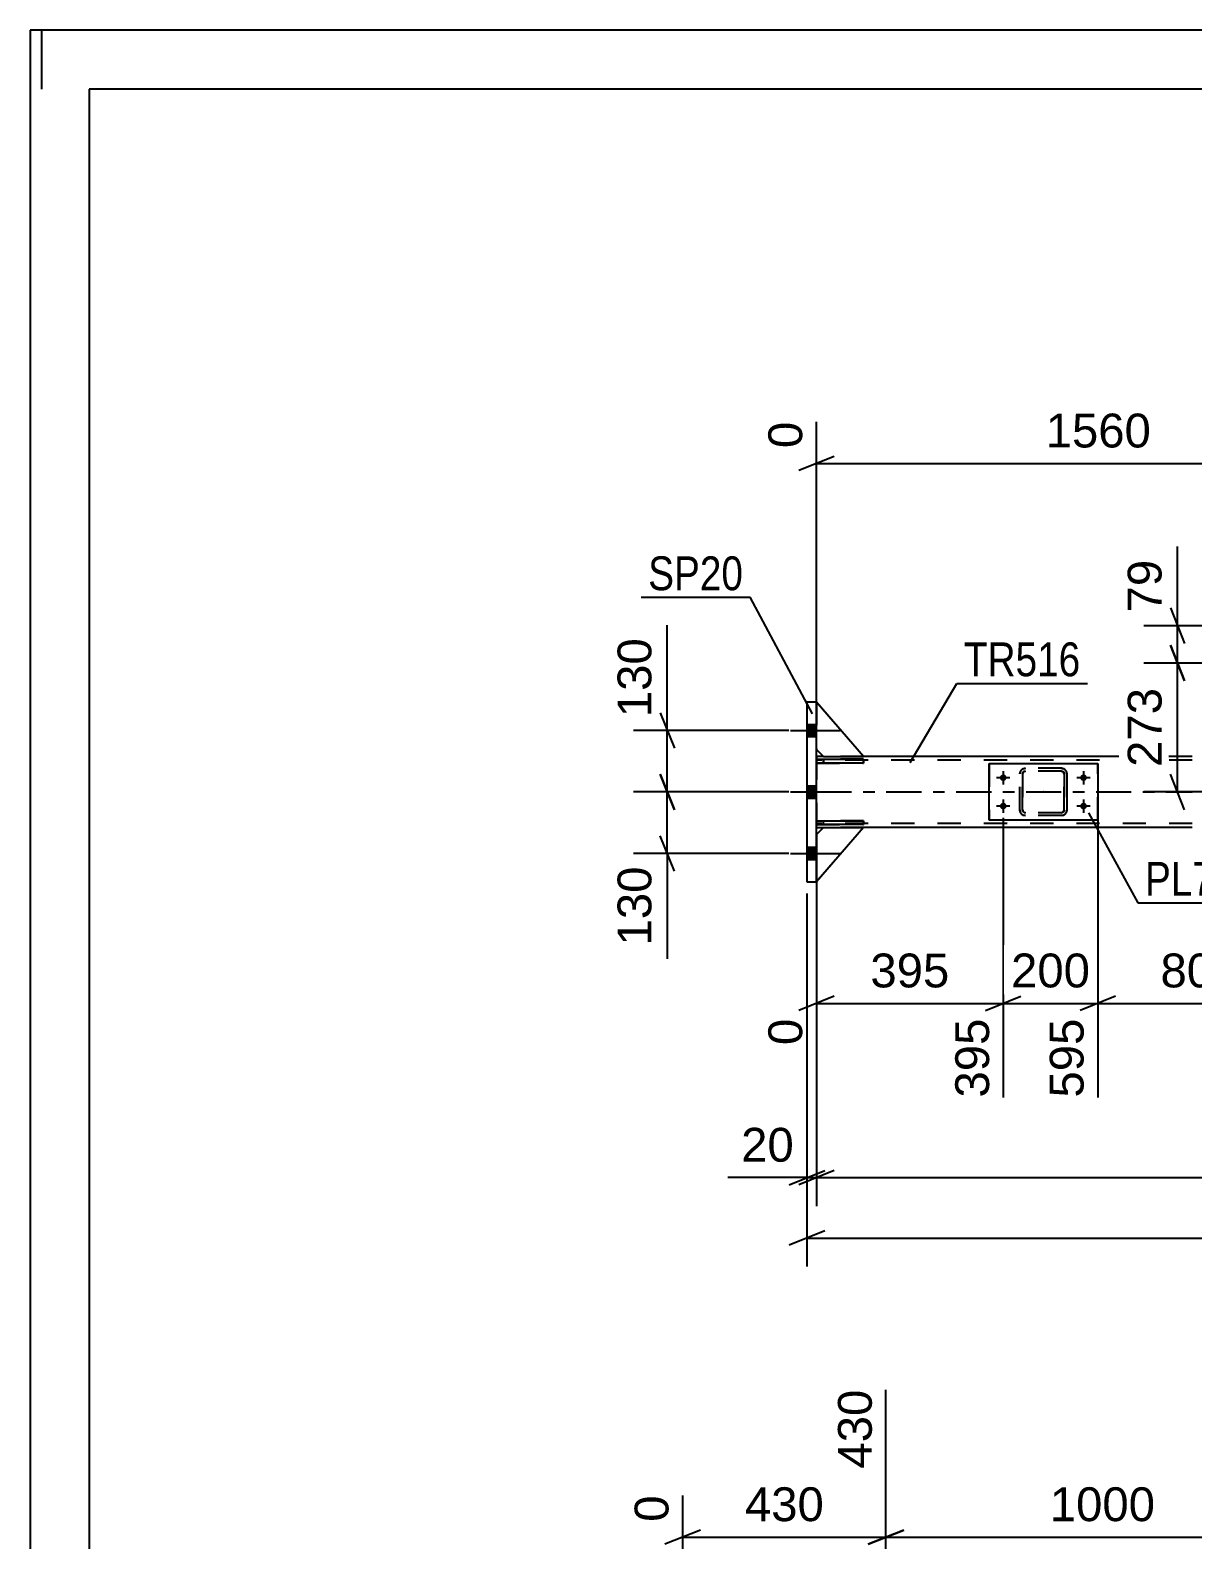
# Model space of a CAD drawing. Header units: millimetres. Extents: x -55 to 786, y -408 to 186.
# Drawn here: x -55.1 to 43.3, y 58.7 to 186.5 of the extents above; entities that cross this region are included whole.
import ezdxf

# ---------------------------------------------------------------- set-up
doc = ezdxf.new("R2010")
doc.units = ezdxf.units.MM
doc.linetypes.add('DXK_LINE_DOT2', pattern=[3.9198, 1.9599, -1.9599])
doc.linetypes.add('DXK_LINE_DOT3', pattern=[5.9187, 2.979, -0.9799, 0.9799, -0.9799])
doc.styles.add('Arial', font='ARIAL.TTF', dxfattribs={"height": 0.2})
doc.styles.add('Arial Narrow', font='ARIALN.TTF', dxfattribs={"height": 0.2})

# ---------------------------------------------------------------- blocks, each defined once
blk = doc.blocks.new('Unknown-318893114-1115')
at = {"color": 5, "linetype": 'Continuous'}
for p, q in [((785.92, 186.47), (-55.08, 186.47)), ((-55.08, 186.47), (-55.08, -407.53)), ((-54.08, 181.47), (-54.08, 186.47)), ((780.92, 181.47), (-50.08, 181.47)), ((-50.08, 181.47), (-50.08, -402.53))]:
    blk.add_line(p, q, dxfattribs=at)
blk = doc.blocks.new('Part-318893114-4738 - 4605')
at = {"color": 2, "linetype": 'Continuous'}
for p, q in [((11.48, 118.41), (12.08, 119.01)), ((15.48, 119.01), (11.48, 114.41)), ((12.08, 119.01), (15.48, 119.01))]:
    blk.add_line(p, q, dxfattribs=at)
at = {"color": 7, "linetype": 'DXK_LINE_DOT2'}
blk.add_line((11.48, 118.41), (11.48, 114.41), dxfattribs=at)
blk = doc.blocks.new('Part-318893114-4736 - 4605')
at = {"color": 2, "linetype": 'Continuous'}
for p, q in [((15.48, 125.01), (11.48, 129.61)), ((11.48, 125.61), (12.08, 125.01)), ((12.08, 125.01), (15.48, 125.01))]:
    blk.add_line(p, q, dxfattribs=at)
at = {"color": 7, "linetype": 'DXK_LINE_DOT2'}
blk.add_line((11.48, 125.61), (11.48, 129.61), dxfattribs=at)
blk = doc.blocks.new('Part-318893114-4737 - 4605')
at = {"color": 7, "linetype": 'DXK_LINE_DOT2'}
for p, q in [((11.48, 118.41), (12.08, 119.01)), ((15.48, 119.01), (11.48, 114.41)), ((12.08, 119.01), (15.48, 119.01)), ((11.48, 114.41), (11.48, 118.41))]:
    blk.add_line(p, q, dxfattribs=at)
blk = doc.blocks.new('Part-318893114-4739 - 4605')
at = {"color": 2, "linetype": 'Continuous'}
for p, q in [((11.48, 124.77), (15.48, 124.77)), ((11.48, 124.77), (11.48, 124.45)), ((15.48, 124.45), (11.48, 124.45)), ((15.48, 124.77), (15.48, 124.45))]:
    blk.add_line(p, q, dxfattribs=at)
at = {"color": 7, "linetype": 'DXK_LINE_DOT2'}
for p, q in [((11.48, 124.45), (11.48, 124.77)), ((12.08, 124.45), (12.08, 124.77))]:
    blk.add_line(p, q, dxfattribs=at)
blk = doc.blocks.new('Part-318893114-4630 - 4605')
at = {"color": 2, "linetype": 'Continuous'}
for p, q in [((11.48, 119.57), (15.48, 119.57)), ((11.48, 119.57), (11.48, 119.25)), ((15.48, 119.25), (11.48, 119.25)), ((15.48, 119.57), (15.48, 119.25))]:
    blk.add_line(p, q, dxfattribs=at)
at = {"color": 7, "linetype": 'DXK_LINE_DOT2'}
for p, q in [((11.48, 119.25), (11.48, 119.57)), ((12.08, 119.25), (12.08, 119.57))]:
    blk.add_line(p, q, dxfattribs=at)
blk = doc.blocks.new('Part-318893114-4646 - 4605')
at = {"color": 2, "linetype": 'Continuous'}
for p, q in [((11.48, 129.61), (10.68, 129.61)), ((10.68, 129.61), (10.68, 114.41)), ((11.48, 114.41), (11.48, 129.61)), ((10.68, 114.41), (11.48, 114.41))]:
    blk.add_line(p, q, dxfattribs=at)
blk = doc.blocks.new('Part-318893114-4650 - 4605')
at = {"color": 7, "linetype": 'DXK_LINE_DOT2'}
for p, q in [((15.48, 119.57), (11.48, 119.57)), ((11.48, 119.57), (11.48, 119.25)), ((11.48, 119.25), (15.48, 119.25)), ((12.08, 119.25), (12.08, 119.57)), ((15.48, 119.25), (15.48, 119.57))]:
    blk.add_line(p, q, dxfattribs=at)
blk = doc.blocks.new('Part-318893114-4735 - 4605')
at = {"color": 7, "linetype": 'DXK_LINE_DOT2'}
for p, q in [((15.48, 125.01), (11.48, 129.61)), ((11.48, 129.61), (11.48, 125.61)), ((11.48, 125.61), (12.08, 125.01)), ((12.08, 125.01), (15.48, 125.01))]:
    blk.add_line(p, q, dxfattribs=at)
blk = doc.blocks.new('Part-318893114-4751 - 4605')
at = {"color": 7, "linetype": 'DXK_LINE_DOT2'}
for p, q in [((15.48, 124.77), (11.48, 124.77)), ((11.48, 124.77), (11.48, 124.45)), ((11.48, 124.45), (11.48, 124.62)), ((11.48, 124.45), (15.48, 124.45)), ((12.08, 124.77), (12.08, 124.45)), ((15.48, 124.45), (15.48, 124.77))]:
    blk.add_line(p, q, dxfattribs=at)
blk = doc.blocks.new('Bolt-318893114-4795 - 4605')
at = {"linetype": 'Continuous'}
for points in [[(27.02, 123.21), (27.02, 123.27), (27.04, 123.33), (27.07, 123.38), (27.11, 123.42), (27.16, 123.46), (27.21, 123.48), (27.27, 123.49), (27.33, 123.49), (27.38, 123.48), (27.44, 123.46), (27.48, 123.42), (27.52, 123.38), (27.55, 123.33), (27.57, 123.27), (27.58, 123.21), (27.57, 123.15), (27.55, 123.1), (27.52, 123.05), (27.48, 123), (27.44, 122.97), (27.38, 122.95), (27.33, 122.93), (27.27, 122.93), (27.21, 122.95), (27.16, 122.97), (27.11, 123), (27.07, 123.05), (27.04, 123.1), (27.02, 123.15)], [(33.82, 123.21), (33.82, 123.27), (33.84, 123.33), (33.87, 123.38), (33.91, 123.42), (33.96, 123.46), (34.01, 123.48), (34.07, 123.49), (34.13, 123.49), (34.18, 123.48), (34.24, 123.46), (34.28, 123.42), (34.32, 123.38), (34.35, 123.33), (34.37, 123.27), (34.38, 123.21), (34.37, 123.15), (34.35, 123.1), (34.32, 123.05), (34.28, 123), (34.24, 122.97), (34.18, 122.95), (34.13, 122.93), (34.07, 122.93), (34.01, 122.95), (33.96, 122.97), (33.91, 123), (33.87, 123.05), (33.84, 123.1), (33.82, 123.15)], [(27.02, 120.81), (27.02, 120.87), (27.04, 120.93), (27.07, 120.98), (27.11, 121.02), (27.16, 121.06), (27.21, 121.08), (27.27, 121.09), (27.33, 121.09), (27.38, 121.08), (27.44, 121.06), (27.48, 121.02), (27.52, 120.98), (27.55, 120.93), (27.57, 120.87), (27.58, 120.81), (27.57, 120.75), (27.55, 120.7), (27.52, 120.65), (27.48, 120.6), (27.44, 120.57), (27.38, 120.55), (27.33, 120.53), (27.27, 120.53), (27.21, 120.55), (27.16, 120.57), (27.11, 120.6), (27.07, 120.65), (27.04, 120.7), (27.02, 120.75)], [(33.82, 120.81), (33.82, 120.87), (33.84, 120.93), (33.87, 120.98), (33.91, 121.02), (33.96, 121.06), (34.01, 121.08), (34.07, 121.09), (34.13, 121.09), (34.18, 121.08), (34.24, 121.06), (34.28, 121.02), (34.32, 120.98), (34.35, 120.93), (34.37, 120.87), (34.38, 120.81), (34.37, 120.75), (34.35, 120.7), (34.32, 120.65), (34.28, 120.6), (34.24, 120.57), (34.18, 120.55), (34.13, 120.53), (34.07, 120.53), (34.01, 120.55), (33.96, 120.57), (33.91, 120.6), (33.87, 120.65), (33.84, 120.7), (33.82, 120.75)]]:
    blk.add_hatch(color=1, dxfattribs=at).paths.add_polyline_path(points)
at = {"color": 1, "linetype": 'Continuous'}
for p, q in [((27.86, 123.21), (26.74, 123.21)), ((27.3, 123.77), (27.3, 122.65)), ((34.66, 123.21), (33.54, 123.21)), ((34.1, 123.77), (34.1, 122.65)), ((27.3, 121.37), (27.3, 120.25)), ((34.1, 121.37), (34.1, 120.25)), ((27.86, 120.81), (26.74, 120.81)), ((34.66, 120.81), (33.54, 120.81))]:
    blk.add_line(p, q, dxfattribs=at)
blk = doc.blocks.new('Bolt-318893114-4803 - 4605')
at = {"linetype": 'Continuous'}
for points in [[(10.68, 127.73), (10.68, 126.69), (11.48, 126.69), (11.48, 127.73)], [(10.68, 127.73), (10.68, 126.69), (11.48, 126.69), (11.48, 127.73)], [(10.68, 127.73), (10.68, 126.69), (11.48, 126.69), (11.48, 127.73)], [(10.68, 122.53), (10.68, 121.49), (11.48, 121.49), (11.48, 122.53)], [(10.68, 122.53), (10.68, 121.49), (11.48, 121.49), (11.48, 122.53)], [(10.68, 117.33), (10.68, 116.29), (11.48, 116.29), (11.48, 117.33)], [(10.68, 117.33), (10.68, 116.29), (11.48, 116.29), (11.48, 117.33)], [(10.68, 117.33), (10.68, 116.29), (11.48, 116.29), (11.48, 117.33)]]:
    blk.add_hatch(color=1, dxfattribs=at).paths.add_polyline_path(points)
at = {"color": 1, "linetype": 'Continuous'}
for p, q in [((9.28, 127.21), (13.48, 127.21)), ((9.28, 127.21), (13.48, 127.21)), ((9.28, 127.21), (13.48, 127.21)), ((10.68, 127.73), (11.48, 127.73)), ((10.68, 127.73), (11.48, 127.73)), ((10.68, 127.73), (11.48, 127.73)), ((10.68, 126.69), (11.48, 126.69)), ((10.68, 126.69), (11.48, 126.69)), ((10.68, 126.69), (11.48, 126.69)), ((9.28, 122.01), (13.48, 122.01)), ((9.28, 122.01), (13.48, 122.01)), ((10.68, 122.53), (11.48, 122.53)), ((10.68, 122.53), (11.48, 122.53)), ((10.68, 121.49), (11.48, 121.49)), ((10.68, 121.49), (11.48, 121.49)), ((9.28, 116.81), (13.48, 116.81)), ((9.28, 116.81), (13.48, 116.81)), ((9.28, 116.81), (13.48, 116.81)), ((10.68, 117.33), (11.48, 117.33)), ((10.68, 117.33), (11.48, 117.33)), ((10.68, 117.33), (11.48, 117.33)), ((10.68, 116.29), (11.48, 116.29)), ((10.68, 116.29), (11.48, 116.29)), ((10.68, 116.29), (11.48, 116.29))]:
    blk.add_line(p, q, dxfattribs=at)
blk = doc.blocks.new('Part-318893114-4822 - 4605')
at = {"color": 7, "linetype": 'DXK_LINE_DOT2'}
for p, q in [((28.99, 123.98), (29.17, 124.01)), ((29.18, 124.01), (28.99, 123.98)), ((28.99, 123.98), (28.99, 123.98)), ((32.22, 124.01), (29.17, 124.01)), ((32.21, 124.01), (32.4, 123.98)), ((32.4, 123.98), (32.22, 124.01)), ((28.69, 123.53), (28.73, 123.72)), ((28.69, 123.53), (28.7, 123.53)), ((28.69, 120.49), (28.69, 123.53)), ((28.73, 123.72), (28.7, 123.53)), ((28.7, 120.49), (28.7, 123.53)), ((28.95, 123.62), (28.93, 123.53)), ((28.94, 123.53), (28.93, 123.53)), ((28.93, 123.53), (28.93, 120.49)), ((28.94, 123.53), (28.95, 123.62)), ((28.94, 120.49), (28.94, 123.53)), ((28.95, 123.62), (29.01, 123.7)), ((29, 123.7), (28.95, 123.62)), ((29.08, 123.75), (29, 123.7)), ((29.01, 123.7), (29.08, 123.75)), ((29.08, 123.75), (29.18, 123.77)), ((29.17, 123.77), (29.08, 123.75)), ((32.22, 123.77), (29.17, 123.77)), ((32.3, 123.75), (32.21, 123.77)), ((32.22, 123.77), (32.31, 123.75)), ((32.3, 123.75), (32.31, 123.75)), ((32.38, 123.7), (32.3, 123.75)), ((32.31, 123.75), (32.39, 123.7)), ((32.43, 123.62), (32.38, 123.7)), ((32.39, 123.7), (32.44, 123.62)), ((32.45, 123.53), (32.43, 123.62)), ((32.44, 123.62), (32.46, 123.53)), ((32.46, 123.53), (32.45, 123.53)), ((32.45, 123.53), (32.45, 120.49)), ((32.46, 120.49), (32.46, 123.53)), ((32.66, 123.72), (32.69, 123.53)), ((32.7, 123.53), (32.66, 123.72)), ((32.7, 123.53), (32.69, 123.53)), ((32.69, 123.53), (32.69, 120.49)), ((32.7, 120.49), (32.7, 123.53)), ((28.7, 120.49), (28.69, 120.49)), ((28.73, 120.31), (28.69, 120.49)), ((28.7, 120.49), (28.73, 120.31)), ((28.93, 120.49), (28.94, 120.49)), ((28.93, 120.49), (28.95, 120.4)), ((28.95, 120.4), (28.94, 120.49)), ((29.01, 120.32), (28.95, 120.4)), ((28.95, 120.4), (29, 120.32)), ((29, 120.32), (29.08, 120.27)), ((29.08, 120.27), (29.01, 120.32)), ((29.18, 120.25), (29.08, 120.27)), ((29.08, 120.27), (29.17, 120.25)), ((32.22, 120.25), (29.17, 120.25)), ((32.21, 120.25), (32.3, 120.27)), ((32.31, 120.27), (32.22, 120.25)), ((32.3, 120.27), (32.38, 120.32)), ((32.3, 120.27), (32.31, 120.27)), ((32.39, 120.32), (32.31, 120.27)), ((32.38, 120.32), (32.43, 120.4)), ((32.44, 120.4), (32.39, 120.32)), ((32.43, 120.4), (32.45, 120.49)), ((32.46, 120.49), (32.44, 120.4)), ((32.45, 120.49), (32.46, 120.49)), ((32.69, 120.49), (32.66, 120.31)), ((32.66, 120.31), (32.7, 120.49)), ((32.69, 120.49), (32.7, 120.49)), ((28.99, 120.05), (28.99, 120.05)), ((29.17, 120.01), (28.99, 120.05)), ((28.99, 120.05), (29.18, 120.01)), ((32.22, 120.01), (29.17, 120.01)), ((32.4, 120.05), (32.21, 120.01)), ((32.22, 120.01), (32.4, 120.05))]:
    blk.add_line(p, q, dxfattribs=at)
at = {"color": 7, "linetype": 'DXK_LINE_DOT3'}
blk.add_line((30.7, 122.01), (30.69, 122.01), dxfattribs=at)
at = {"color": 7, "linetype": 'DXK_LINE_DOT2'}
for centre, start, end in [((29.17, 123.53), 112.5, 157.5), ((29.18, 123.53), 112.5, 157.5), ((32.21, 123.53), 22.5, 67.5), ((32.22, 123.53), 22.5, 67.5), ((29.17, 120.49), 202.5, 247.5), ((29.18, 120.49), 202.5, 247.5), ((32.21, 120.49), 292.5, 337.5), ((32.22, 120.49), 292.5, 337.5)]:
    blk.add_arc(centre, 0.48, start, end, dxfattribs=at)
blk = doc.blocks.new('Part-318893114-4844 - 4605')
at = {"color": 2, "linetype": 'Continuous'}
for p, q in [((12.08, 125.01), (11.48, 125.01)), ((43.3, 125.01), (15.48, 125.01)), ((11.48, 119.01), (12.08, 119.01)), ((43.3, 119.01), (15.48, 119.01))]:
    blk.add_line(p, q, dxfattribs=at)
at = {"color": 7, "linetype": 'DXK_LINE_DOT2'}
for p, q in [((11.48, 125.01), (11.48, 119.01)), ((43.3, 124.69), (11.48, 124.69)), ((15.48, 125.01), (12.08, 125.01)), ((43.3, 119.33), (11.48, 119.33)), ((15.48, 119.01), (12.08, 119.01))]:
    blk.add_line(p, q, dxfattribs=at)
at = {"color": 7, "linetype": 'DXK_LINE_DOT3'}
blk.add_line((11.48, 122.01), (43.3, 122.01), dxfattribs=at)
blk = doc.blocks.new('Part-318893114-4849 - 4605')
at = {"color": 2, "linetype": 'Continuous'}
for p, q in [((26.1, 119.61), (26.1, 124.41)), ((26.1, 124.41), (26.1, 124.41)), ((26.1, 124.41), (35.3, 124.41)), ((35.3, 124.41), (35.3, 119.61)), ((26.1, 119.61), (26.1, 119.61)), ((35.3, 119.61), (26.1, 119.61))]:
    blk.add_line(p, q, dxfattribs=at)
at = {"color": 7, "linetype": 'DXK_LINE_DOT2'}
for p, q in [((26.1, 124.41), (26.1, 119.61)), ((26.1, 124.41), (26.1, 124.41)), ((35.3, 119.61), (35.3, 124.41)), ((26.1, 119.61), (26.1, 119.61))]:
    blk.add_line(p, q, dxfattribs=at)
blk = doc.blocks.new('StraightDimension-318893114-4350 - 2647')
at = {"color": 7, "linetype": 'Continuous'}
for p, q in [((17.37, 18.24), (17.37, 71.42)), ((0.16, 4), (0.16, 62.48)), ((1.66, 59.55), (-1.34, 58.35)), ((0.16, 58.95), (17.37, 58.95)), ((15.87, 58.35), (18.87, 59.55))]:
    blk.add_line(p, q, dxfattribs=at)
at = {"color": 0}
blk.add_wipeout([(12.7, 59.7), (12.7, 63.9), (4.83, 63.9), (4.83, 59.7)], dxfattribs=at)
at = {"color": 3, "style": 'Arial'}
blk.add_text('430', height=2.865, dxfattribs=at).set_placement((5.43, 60.3))
at = {"color": 0, "linetype": 'Continuous'}
for points in [[(16.77, 72.02), (12.57, 72.02), (12.57, 64.15), (16.77, 64.15)], [(-0.44, 63.08), (-4.64, 63.08), (-4.64, 59.65), (-0.44, 59.65)]]:
    blk.add_wipeout(points, dxfattribs=at)
at = {"color": 3, "linetype": 'Continuous', "style": 'Arial'}
for s, height, p in [('430', 2.865, (16.17, 64.75)), ('0', 2.87, (-1.04, 60.25))]:
    blk.add_text(s, height=height, rotation=90.0002, dxfattribs=at).set_placement(p)
blk = doc.blocks.new('StraightDimension-318893114-4360 - 2647')
at = {"color": 7, "linetype": 'Continuous'}
for p, q in [((17.37, 18.24), (17.37, 71.42)), ((54, 17.62), (54, 69.15)), ((18.87, 59.55), (15.87, 58.35)), ((17.37, 58.95), (54, 58.95)), ((52.5, 58.35), (55.5, 59.55))]:
    blk.add_line(p, q, dxfattribs=at)
at = {"color": 0}
blk.add_wipeout([(40.73, 59.7), (40.73, 63.9), (30.64, 63.9), (30.64, 59.7)], dxfattribs=at)
at = {"color": 3, "style": 'Arial'}
blk.add_text('1000', height=2.865, dxfattribs=at).set_placement((31.24, 60.3))
at = {"color": 0, "linetype": 'Continuous'}
blk.add_wipeout([(53.4, 69.75), (49.2, 69.75), (49.2, 59.65), (53.4, 59.65)], dxfattribs=at)
at = {"color": 3, "linetype": 'Continuous', "style": 'Arial'}
blk.add_text('1430', height=2.865, rotation=90.0002, dxfattribs=at).set_placement((52.8, 60.25))
blk = doc.blocks.new('StraightDimension-318893114-5638 - 4605')
at = {"color": 7, "linetype": 'Continuous'}
for p, q in [((41.45, 134.42), (42.65, 131.42)), ((58.19, 132.92), (39.2, 132.92)), ((42.05, 122.01), (42.05, 132.92)), ((42.65, 120.51), (41.45, 123.51)), ((58.17, 122.01), (39.2, 122.01))]:
    blk.add_line(p, q, dxfattribs=at)
at = {"color": 0}
blk.add_wipeout([(41.3, 131.4), (37.1, 131.4), (37.1, 123.53), (41.3, 123.53)], dxfattribs=at)
at = {"color": 3, "style": 'Arial'}
blk.add_text('273', height=2.865, rotation=90.0002, dxfattribs=at).set_placement((40.7, 124.13))
blk = doc.blocks.new('StraightDimension-318893114-5656 - 4605')
at = {"color": 7, "linetype": 'Continuous'}
for p, q in [((59.19, 133.92), (59.19, 160.01)), ((11.48, 126.01), (11.48, 153.34)), ((12.98, 150.41), (9.98, 149.21)), ((11.48, 149.81), (59.19, 149.81)), ((57.69, 149.21), (60.69, 150.41))]:
    blk.add_line(p, q, dxfattribs=at)
at = {"color": 0}
blk.add_wipeout([(40.39, 150.56), (40.39, 154.76), (30.29, 154.76), (30.29, 150.56)], dxfattribs=at)
at = {"color": 3, "style": 'Arial'}
blk.add_text('1560', height=2.865, dxfattribs=at).set_placement((30.89, 151.16))
at = {"color": 0, "linetype": 'Continuous'}
for points in [[(58.59, 160.61), (54.39, 160.61), (54.39, 150.51), (58.59, 150.51)], [(10.88, 153.94), (6.68, 153.94), (6.68, 150.51), (10.88, 150.51)]]:
    blk.add_wipeout(points, dxfattribs=at)
at = {"color": 3, "linetype": 'Continuous', "style": 'Arial'}
for s, height, p in [('1560', 2.865, (57.99, 151.11)), ('0', 2.87, (10.28, 151.11))]:
    blk.add_text(s, height=height, rotation=90.0002, dxfattribs=at).set_placement(p)
blk = doc.blocks.new('StraightDimension-318893114-5448 - 4605')
at = {"color": 7, "linetype": 'Continuous'}
for p, q in [((10.68, 113.41), (10.68, 81.86)), ((12.18, 84.86), (9.18, 83.66)), ((10.68, 84.26), (703.02, 84.26))]:
    blk.add_line(p, q, dxfattribs=at)
blk = doc.blocks.new('StraightDimension-318893114-5383 - 4605')
at = {"color": 7, "linetype": 'Continuous'}
for p, q in [((-1.74, 123.51), (-0.54, 120.51)), ((9.14, 122.01), (-3.99, 122.01)), ((-1.14, 116.81), (-1.14, 122.01)), ((-0.54, 115.31), (-1.74, 118.31)), ((9.14, 116.81), (-3.99, 116.81)), ((-1.14, 116.81), (-1.14, 107.89)), ((-1.14, 116.81), (-1.14, 107.89))]:
    blk.add_line(p, q, dxfattribs=at)
at = {"color": 0}
blk.add_wipeout([(-1.89, 116.29), (-6.09, 116.29), (-6.09, 108.42), (-1.89, 108.42)], dxfattribs=at)
at = {"color": 3, "style": 'Arial'}
blk.add_text('130', height=2.865, rotation=90.0002, dxfattribs=at).set_placement((-2.49, 109.02))
blk = doc.blocks.new('StraightDimension-318893114-4961 - 4605')
at = {"color": 7, "linetype": 'Continuous'}
for p, q in [((27.3, 119.81), (27.3, 96.15)), ((11.48, 118.01), (11.48, 100.59)), ((12.98, 104.72), (9.98, 103.52)), ((11.48, 104.12), (27.3, 104.12)), ((25.8, 103.52), (28.8, 104.72))]:
    blk.add_line(p, q, dxfattribs=at)
at = {"color": 0}
blk.add_wipeout([(23.33, 104.87), (23.33, 109.07), (15.45, 109.07), (15.45, 104.87)], dxfattribs=at)
at = {"color": 3, "style": 'Arial'}
blk.add_text('395', height=2.865, dxfattribs=at).set_placement((16.05, 105.47))
at = {"color": 0, "linetype": 'Continuous'}
for points in [[(10.88, 103.42), (6.68, 103.42), (6.68, 99.99), (10.88, 99.99)], [(26.7, 103.42), (22.5, 103.42), (22.5, 95.55), (26.7, 95.55)]]:
    blk.add_wipeout(points, dxfattribs=at)
at = {"color": 3, "linetype": 'Continuous', "style": 'Arial'}
for s, height, p in [('0', 2.87, (10.28, 100.59)), ('395', 2.865, (26.1, 96.15))]:
    blk.add_text(s, height=height, rotation=90.0002, dxfattribs=at).set_placement(p)
blk = doc.blocks.new('StraightDimension-318893114-4969 - 4605')
at = {"color": 7, "linetype": 'Continuous'}
for p, q in [((27.3, 119.81), (27.3, 96.15)), ((35.3, 119.81), (35.3, 96.15)), ((25.8, 103.52), (28.8, 104.72)), ((27.3, 104.12), (35.3, 104.12)), ((36.8, 104.72), (33.8, 103.52))]:
    blk.add_line(p, q, dxfattribs=at)
at = {"color": 0}
blk.add_wipeout([(35.23, 104.87), (35.23, 109.07), (27.36, 109.07), (27.36, 104.87)], dxfattribs=at)
at = {"color": 0, "linetype": 'Continuous'}
blk.add_wipeout([(34.7, 103.42), (30.5, 103.42), (30.5, 95.55), (34.7, 95.55)], dxfattribs=at)
at = {"color": 3, "style": 'Arial'}
blk.add_text('200', height=2.865, dxfattribs=at).set_placement((27.96, 105.47))
at = {"color": 3, "linetype": 'Continuous', "style": 'Arial'}
blk.add_text('595', height=2.865, rotation=90.0002, dxfattribs=at).set_placement((34.1, 96.15))
blk = doc.blocks.new('StraightDimension-318893114-4978 - 4605')
at = {"color": 7, "linetype": 'Continuous'}
for p, q in [((35.3, 119.81), (35.3, 96.15)), ((52.6, 119.81), (52.6, 93.92)), ((36.8, 104.72), (33.8, 103.52)), ((35.3, 104.12), (52.6, 104.12)), ((51.1, 103.52), (54.1, 104.72))]:
    blk.add_line(p, q, dxfattribs=at)
at = {"color": 0}
blk.add_wipeout([(47.88, 104.87), (47.88, 109.07), (40.01, 109.07), (40.01, 104.87)], dxfattribs=at)
at = {"color": 3, "style": 'Arial'}
blk.add_text('800', height=2.865, dxfattribs=at).set_placement((40.61, 105.47))
at = {"color": 0, "linetype": 'Continuous'}
blk.add_wipeout([(52, 103.42), (47.8, 103.42), (47.8, 93.32), (52, 93.32)], dxfattribs=at)
at = {"color": 3, "linetype": 'Continuous', "style": 'Arial'}
blk.add_text('1396', height=2.865, rotation=90.0002, dxfattribs=at).set_placement((51.4, 93.92))
blk = doc.blocks.new('StraightDimension-318893114-5373 - 4605')
at = {"color": 7, "linetype": 'Continuous'}
for p, q in [((-1.14, 127.21), (-1.14, 136.13)), ((-1.14, 127.21), (-1.14, 136.13)), ((-1.74, 128.71), (-0.54, 125.71)), ((9.14, 127.21), (-3.99, 127.21)), ((-1.14, 122.01), (-1.14, 127.21)), ((-0.54, 120.51), (-1.74, 123.51)), ((9.14, 122.01), (-3.99, 122.01))]:
    blk.add_line(p, q, dxfattribs=at)
at = {"color": 0}
blk.add_wipeout([(-1.89, 135.61), (-6.09, 135.61), (-6.09, 127.74), (-1.89, 127.74)], dxfattribs=at)
at = {"color": 3, "style": 'Arial'}
blk.add_text('130', height=2.865, rotation=90.0002, dxfattribs=at).set_placement((-2.49, 128.34))
blk = doc.blocks.new('StraightDimension-318893114-5486 - 4605')
at = {"color": 7, "linetype": 'Continuous'}
for p, q in [((10.68, 113.41), (10.68, 86.97)), ((11.48, 113.41), (11.48, 86.97)), ((9.18, 88.77), (12.18, 89.97)), ((12.98, 89.97), (9.98, 88.77)), ((10.68, 89.37), (3.99, 89.37)), ((10.68, 89.37), (3.99, 89.37)), ((10.68, 89.37), (11.48, 89.37))]:
    blk.add_line(p, q, dxfattribs=at)
at = {"color": 0}
blk.add_wipeout([(10.16, 90.12), (10.16, 94.32), (4.51, 94.32), (4.51, 90.12)], dxfattribs=at)
at = {"color": 3, "style": 'Arial'}
blk.add_text('20', height=2.865, dxfattribs=at).set_placement((5.11, 90.72))
blk = doc.blocks.new('StraightDimension-318893114-5502 - 4605')
at = {"color": 7, "linetype": 'Continuous'}
for p, q in [((11.48, 113.41), (11.48, 86.97)), ((12.98, 89.97), (9.98, 88.77)), ((11.48, 89.37), (702.22, 89.37))]:
    blk.add_line(p, q, dxfattribs=at)
blk = doc.blocks.new('StraightDimension-318893114-5628 - 4605')
at = {"color": 7, "linetype": 'Continuous'}
for p, q in [((42.05, 136.08), (42.05, 142.78)), ((42.05, 136.08), (42.05, 142.78)), ((41.45, 137.58), (42.65, 134.58)), ((62.47, 136.08), (39.2, 136.08)), ((42.05, 132.92), (42.05, 136.08)), ((42.65, 131.42), (41.45, 134.42)), ((58.19, 132.92), (39.2, 132.92))]:
    blk.add_line(p, q, dxfattribs=at)
at = {"color": 0}
blk.add_wipeout([(41.3, 142.25), (37.1, 142.25), (37.1, 136.6), (41.3, 136.6)], dxfattribs=at)
at = {"color": 3, "style": 'Arial'}
blk.add_text('79', height=2.865, rotation=90.0002, dxfattribs=at).set_placement((40.7, 137.2))
blk = doc.blocks.new('Mark-318893114-4642 - 4605')
at = {"color": 0}
blk.add_wipeout([(5.28, 139.08), (5.28, 142.08), (-2.76, 142.08), (-2.76, 139.08)], dxfattribs=at)
blk.add_wipeout([(5.28, 139.08), (5.28, 142.08), (-2.76, 142.08), (-2.76, 139.08)], dxfattribs=at)
at = {"color": 30, "linetype": 'Continuous'}
for p in [(-3.36, 138.48), (11.14, 128.63)]:
    blk.add_line(p, (5.88, 138.48), dxfattribs=at)
at = {"color": 3, "style": 'Arial Narrow'}
blk.add_text('SP20', height=2.863, dxfattribs=at).set_placement((-2.76, 139.08))
blk = doc.blocks.new('Mark-318893114-4840 - 4605')
at = {"color": 0}
blk.add_wipeout([(33.84, 131.8), (33.84, 134.8), (23.97, 134.8), (23.97, 131.8)], dxfattribs=at)
blk.add_wipeout([(33.84, 131.8), (33.84, 134.8), (23.97, 134.8), (23.97, 131.8)], dxfattribs=at)
at = {"color": 30, "linetype": 'Continuous'}
for p, q in [((19.41, 124.49), (23.37, 131.2)), ((23.37, 131.2), (34.44, 131.2))]:
    blk.add_line(p, q, dxfattribs=at)
at = {"color": 3, "style": 'Arial Narrow'}
blk.add_text('TR516', height=2.863, dxfattribs=at).set_placement((23.97, 131.8))
blk = doc.blocks.new('Mark-318893114-4845 - 4605')
at = {"color": 0}
blk.add_wipeout([(48.8, 113.22), (48.8, 116.22), (39.3, 116.22), (39.3, 113.22)], dxfattribs=at)
blk.add_wipeout([(48.8, 113.22), (48.8, 116.22), (39.3, 116.22), (39.3, 113.22)], dxfattribs=at)
at = {"color": 30, "linetype": 'Continuous'}
for p, q in [((34.51, 120.24), (38.7, 112.62)), ((38.7, 112.62), (49.4, 112.62))]:
    blk.add_line(p, q, dxfattribs=at)
at = {"color": 3, "style": 'Arial Narrow'}
blk.add_text('PL760', height=2.863, dxfattribs=at).set_placement((39.3, 113.22))

msp = doc.modelspace()

# ---------------------------------------------------------------- block references
for name in ['Unknown-318893114-1115', 'Part-318893114-4646 - 4605', 'Part-318893114-4736 - 4605', 'Part-318893114-4735 - 4605', 'Bolt-318893114-4803 - 4605', 'Part-318893114-4844 - 4605', 'Part-318893114-4739 - 4605', 'Part-318893114-4751 - 4605', 'Part-318893114-4849 - 4605', 'Part-318893114-4822 - 4605', 'Bolt-318893114-4795 - 4605', 'Part-318893114-4630 - 4605', 'Part-318893114-4650 - 4605', 'Part-318893114-4738 - 4605', 'Part-318893114-4737 - 4605']:
    msp.add_blockref(name, (0, 0))

# ---------------------------------------------------------------- next in the draw order: block references
for name in ['StraightDimension-318893114-5638 - 4605', 'StraightDimension-318893114-5448 - 4605', 'StraightDimension-318893114-4350 - 2647']:
    msp.add_blockref(name, (0, 0))

# ---------------------------------------------------------------- next in the draw order: block references
for name in ['StraightDimension-318893114-5656 - 4605', 'StraightDimension-318893114-5383 - 4605', 'StraightDimension-318893114-4360 - 2647']:
    msp.add_blockref(name, (0, 0))

# ---------------------------------------------------------------- next in the draw order: block references
for name in ['StraightDimension-318893114-5628 - 4605', 'StraightDimension-318893114-5373 - 4605', 'Mark-318893114-4840 - 4605', 'StraightDimension-318893114-4961 - 4605']:
    msp.add_blockref(name, (0, 0))

# ---------------------------------------------------------------- next in the draw order: block references
for name in ['Mark-318893114-4642 - 4605', 'StraightDimension-318893114-4969 - 4605', 'StraightDimension-318893114-5486 - 4605']:
    msp.add_blockref(name, (0, 0))

# ---------------------------------------------------------------- next in the draw order: block references
msp.add_blockref('StraightDimension-318893114-4978 - 4605', (0, 0))

# ---------------------------------------------------------------- next in the draw order: block references
msp.add_blockref('StraightDimension-318893114-5502 - 4605', (0, 0))

# ---------------------------------------------------------------- next in the draw order: block references
msp.add_blockref('Mark-318893114-4845 - 4605', (0, 0))

doc.saveas('drawing.dxf')
